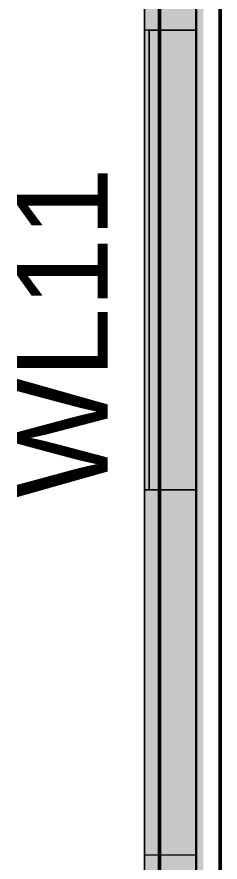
# Model space of a CAD drawing. Header units: inches. Extents: x -4126 to -1814, y 9773 to 12338.
# Drawn here: x -3852.9 to -3819.3, y 11871.7 to 12011.6 of the extents above; entities that cross this region are included whole.
import ezdxf

# ---------------------------------------------------------------- set-up
doc = ezdxf.new("R2010")
doc.units = ezdxf.units.IN
doc.header["$MEASUREMENT"] = 0
doc.layers.add('A-WALL', color=113, linetype='Continuous', lineweight=13)
doc.layers.add('S-FNDN', color=32, linetype='Continuous', lineweight=13)
doc.layers.add('loads', color=1, linetype='Continuous')
doc.styles.add('Arial', font='Arial.ttf', dxfattribs={"height": 18})

# ---------------------------------------------------------------- blocks, each defined once
blk = doc.blocks.new('CTR - 1st Phase - Shell_rvt-1-FRAMING PLAN - 1ST FLOOR')
at = {"layer": 'A-WALL', "lineweight": 5, "transparency": 33554585}
h = blk.add_hatch(color=13, dxfattribs=at)
h.paths.add_polyline_path([(-3831.82, 11872.85), (-3829.32, 11872.85), (-3829.32, 11933.34), (-3831.82, 11933.34)], flags=0)
h.paths.add_polyline_path([(-3829.32, 12009.39), (-3829.32, 12032.24), (-3831.82, 12032.24), (-3831.82, 12009.39)], flags=0)
h.paths.add_polyline_path([(-3831.82, 12070.27), (-3829.32, 12070.27), (-3829.32, 12087.19), (-3823.2, 12087.19), (-3823.2, 12089.69), (-3831.82, 12089.69), (-3831.82, 12074.26)], flags=0)
h = blk.add_hatch(color=13, dxfattribs=at)
h.paths.add_polyline_path([(-3829.32, 11872.85), (-3823.2, 11872.85), (-3823.2, 11933.34), (-3829.32, 11933.34)], flags=0)
h.paths.add_polyline_path([(-3829.32, 12009.39), (-3823.2, 12009.39), (-3823.2, 12032.24), (-3829.32, 12032.24), (-3829.32, 12031.2)], flags=0)
h.paths.add_polyline_path([(-3829.32, 12070.27), (-3823.2, 12070.27), (-3823.2, 12077.19), (-3829.32, 12077.19), (-3829.32, 12074.26)], flags=0)
h.paths.add_polyline_path([(-3823.2, 12081.06), (-3823.2, 12087.19), (-3829.32, 12087.19)], flags=0)
for points in [[(-3829.32, 11933.34), (-3829.32, 12009.39), (-3831.82, 12009.39), (-3831.82, 11933.34)], [(-3829.32, 11933.34), (-3823.2, 11933.34), (-3823.2, 12009.39), (-3829.32, 12009.39), (-3829.32, 11945.09)], [(-3829.32, 11830.99), (-3829.32, 11872.85), (-3831.82, 11872.85), (-3831.82, 11830.99)], [(-3823.82, 11830.99), (-3823.2, 11830.99), (-3823.2, 11838.99), (-3823.82, 11838.99), (-3823.82, 11843.36), (-3823.2, 11843.36), (-3823.2, 11872.85), (-3829.32, 11872.85), (-3829.32, 11830.99)]]:
    blk.add_hatch(color=13, dxfattribs=at).paths.add_polyline_path(points, flags=0)
at = {"layer": 'A-WALL', "color": 253}
for p, q in [((-3831.82, 12089.69), (-3831.82, 11872.85)), ((-3831.82, 11872.85), (-3831.82, 11830.99)), ((-3829.32, 11872.85), (-3831.82, 11872.85))]:
    blk.add_line(p, q, dxfattribs=at)
at = {"layer": 'A-WALL', "color": 9}
for p, q in [((-3823.2, 11872.85), (-3823.2, 12087.19)), ((-3823.2, 11872.85), (-3829.32, 11872.85)), ((-3823.2, 11830.99), (-3823.2, 11872.85))]:
    blk.add_line(p, q, dxfattribs=at)
at = {"layer": 'A-WALL', "color": 33}
for p, q in [((-3831.82, 12009.39), (-3831.82, 12032.24)), ((-3823.2, 12032.24), (-3823.2, 12009.39)), ((-3831.82, 12009.39), (-3831.82, 11933.34)), ((-3831.82, 11933.34), (-3831.82, 12009.39)), ((-3831.07, 12009.39), (-3831.82, 12009.39)), ((-3829.32, 12009.39), (-3831.82, 12009.39)), ((-3831.07, 12009.39), (-3831.07, 11933.34)), ((-3831.07, 11933.34), (-3831.07, 12009.39)), ((-3831.07, 12009.39), (-3829.32, 12009.39)), ((-3829.32, 12009.39), (-3823.2, 12009.39)), ((-3823.2, 12009.39), (-3829.32, 12009.39)), ((-3823.2, 12009.39), (-3823.2, 11933.34)), ((-3823.2, 11933.34), (-3823.2, 12009.39)), ((-3831.82, 11551.9), (-3831.82, 11933.34)), ((-3831.82, 11933.34), (-3831.07, 11933.34)), ((-3829.32, 11933.34), (-3831.82, 11933.34)), ((-3831.07, 11933.34), (-3829.32, 11933.34)), ((-3829.32, 11933.34), (-3823.2, 11933.34)), ((-3823.2, 11933.34), (-3829.32, 11933.34)), ((-3823.2, 11933.34), (-3823.2, 11843.36))]:
    blk.add_line(p, q, dxfattribs=at)
at = {"layer": 'A-WALL', "color": 23}
for p, q in [((-3831.82, 11933.34), (-3831.82, 12009.39)), ((-3823.2, 12009.39), (-3823.2, 11933.34))]:
    blk.add_line(p, q, dxfattribs=at)

msp = doc.modelspace()

# ---------------------------------------------------------------- hatches: boundary and pattern name
at = {"layer": 'S-FNDN', "transparency": 33554483}
h = msp.add_hatch(color=256, dxfattribs=at)
h.paths.add_polyline_path([(-3821.225, 11830.989), (-3819.324, 11830.989), (-3819.324, 11838.989), (-3823.199, 11838.989), (-3823.199, 11830.989), (-3821.655, 11830.989)], flags=0)
h.paths.add_polyline_path([(-3822.072, 11843.364), (-3822.072, 12077.189), (-3823.199, 12077.189), (-3823.199, 11843.364)], flags=0)

# ---------------------------------------------------------------- linework, layer by layer
at = {"layer": 'S-FNDN', "lineweight": 50}
for p, q in [((-3829.324, 9899.189), (-3829.324, 12087.189)), ((-3819.324, 12077.189), (-3819.324, 11830.989))]:
    msp.add_line(p, q, dxfattribs=at)
at = {"layer": 'S-FNDN'}
msp.add_line((-3823.324, 11830.989), (-3823.324, 12081.189), dxfattribs=at)

# ---------------------------------------------------------------- block references
at = {"lineweight": 5}
msp.add_blockref('CTR - 1st Phase - Shell_rvt-1-FRAMING PLAN - 1ST FLOOR', (0, 0), dxfattribs=at)

# ---------------------------------------------------------------- texts
at = {"layer": 'loads', "insert": (-3852.939, 11932), "char_height": 15, "width": 29.92125, "attachment_point": 1, "rotation": 90, "style": 'Arial'}
msp.add_mtext('WL11', dxfattribs=at)

doc.saveas('drawing.dxf')
